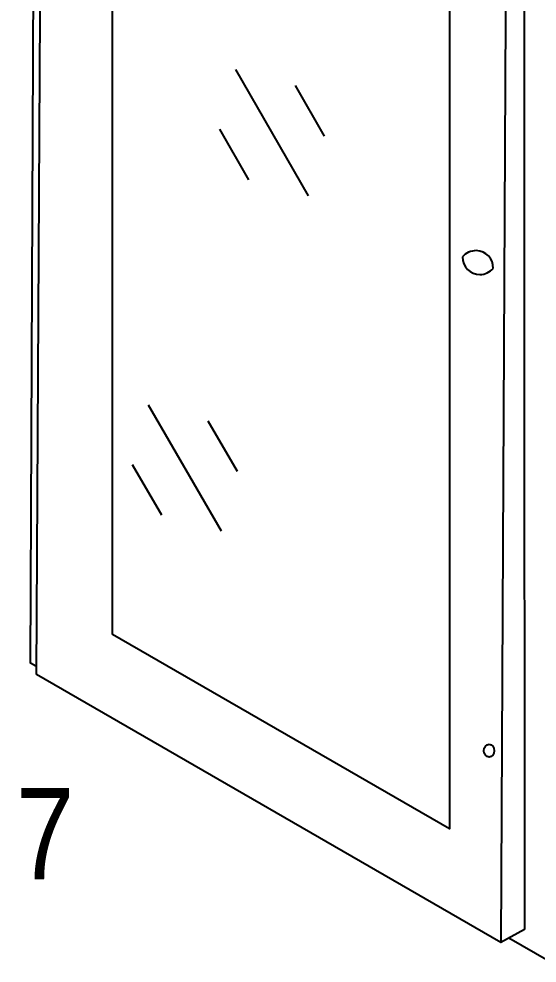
# Model space of a CAD drawing. Header units: inches. Extents: x -20.7 to 75.7, y -15.1 to 19.1.
# Drawn here: x -6.736 to -4.96, y 4.842 to 8.081 of the extents above; entities that cross this region are included whole.
import ezdxf

# ---------------------------------------------------------------- set-up
doc = ezdxf.new("R2010")
doc.units = ezdxf.units.IN
doc.header["$MEASUREMENT"] = 0
for name, color, linetype, lineweight in [('.ATI-DETAIL', 7, 'Continuous', 0), ('.ATI-TEXT', 7, 'Continuous', 0), ('G-ANNO-TTLB', 7, 'Continuous', 0), ('TYVEK', 7, 'Continuous', 0)]:
    doc.layers.add(name, color=color, linetype=linetype, lineweight=lineweight)

# ---------------------------------------------------------------- blocks, each defined once
blk = doc.blocks.new('Block_153')
at = {"layer": 'TYVEK', "color": 4, "lineweight": 25, "true_color": 0x00ffff}
for points in [[(-6.0978, 5.1978)], [(-3.8219, 3.8976)]]:
    blk.add_lwpolyline(points, dxfattribs=at)
blk = doc.blocks.new('Block_161')
at = {"layer": 'TYVEK', "color": 18, "lineweight": 25, "true_color": 0x000000}
for points in [[(-6.126, 7.1261)], [(-4.7971, 6.3568)]]:
    blk.add_lwpolyline(points, dxfattribs=at)
blk = doc.blocks.new('Block_505')
at = {"layer": '.ATI-DETAIL', "color": 93, "lineweight": 25, "true_color": 0x6bbe46}
blk.add_line((-5.0025, 4.9577), (-5.0834, 4.913), dxfattribs=at)
for points in [[(-6.6773, 5.8603), (-6.6962, 5.8712), (-6.6749, 10.5475), (-4.9217, 9.5763), (-4.9193, 4.8492), (-5.0563, 4.928)], [(-6.5941, 10.4011), (-5.0048, 9.4818), (-5.0025, 4.9577)]]:
    blk.add_lwpolyline(points, dxfattribs=at)
blk.add_lwpolyline([(-6.6749, 5.8319), (-6.6502, 10.3722), (-5.061, 9.4528), (-5.0834, 4.913)], close=True, dxfattribs=at)
blk = doc.blocks.new('Block_504')
at = {"layer": '.ATI-DETAIL', "color": 93, "lineweight": 25, "true_color": 0x6bbe46}
blk.add_lwpolyline([(-6.4151, 5.9698), (-6.4151, 9.9826), (-5.2596, 9.3154), (-5.2596, 5.3026)], close=True, dxfattribs=at)
for points in [[(-5.1097, 7.2253), (-5.109, 7.2582), (-5.1351, 7.2854), (-5.1679, 7.2861), (-5.1862, 7.2864), (-5.2036, 7.2784), (-5.2152, 7.2644)], [(-5.2152, 7.2644), (-5.2152, 7.2312), (-5.1883, 7.2044), (-5.1552, 7.2044), (-5.1377, 7.2044), (-5.1211, 7.212), (-5.1097, 7.2253)]]:
    blk.add_open_spline(points, degree=3, knots=[0, 0, 0, 0, 1, 1, 1, 2, 2, 2, 2], dxfattribs=at)
at = {"layer": '.ATI-DETAIL'}
blk.add_blockref('Block_505', (0, 0), dxfattribs=at)
blk = doc.blocks.new('Block_503')
at = {"layer": '.ATI-DETAIL', "color": 251, "lineweight": 25, "true_color": 0x5c5c5c}
for p, q in [((-5.7427, 7.4746), (-5.9924, 7.9071)), ((-5.6878, 7.6793), (-5.7877, 7.8523)), ((-5.9474, 7.5294), (-6.0473, 7.7024)), ((-6.0415, 6.3237), (-6.2913, 6.7563)), ((-5.9867, 6.5284), (-6.0866, 6.7015)), ((-6.2462, 6.3786), (-6.3461, 6.5516))]:
    blk.add_line(p, q, dxfattribs=at)
at = {"layer": '.ATI-DETAIL'}
blk.add_blockref('Block_504', (0, 0), dxfattribs=at)

msp = doc.modelspace()

# ---------------------------------------------------------------- hatches: boundary and pattern name
at = {"layer": 'G-ANNO-TTLB', "true_color": 0xb9529f, "transparency": 33554687}
h = msp.add_hatch(color=233, dxfattribs=at)
edge = h.paths.add_edge_path()
edge.add_spline(control_points=[(20.0342, -15.1346), (20.0342, -15.1346), (-20.6658, -15.1346), (-20.6658, -15.1346), (-20.6658, -15.1346), (-20.6658, 19.0008), (-20.6658, 19.0008), (-20.6658, 19.0008), (20.0342, 19.0008), (20.0342, 19.0008), (20.0342, 19.0008), (20.0342, -15.1346), (20.0342, -15.1346)], knot_values=[0, 0, 0, 0, 1, 1, 1, 2, 2, 2, 3, 3, 3, 4, 4, 4, 4], degree=3, periodic=0)
edge = h.paths.add_edge_path()
edge.add_spline(control_points=[(-20.5408, 18.8757), (-20.5408, 18.8757), (-20.5408, -15.0095), (-20.5408, -15.0095), (-20.5408, -15.0095), (19.9092, -15.0095), (19.9092, -15.0095), (19.9092, -15.0095), (19.9092, 18.8757), (19.9092, 18.8757), (19.9092, 18.8757), (-20.5408, 18.8757), (-20.5408, 18.8757)], knot_values=[0, 0, 0, 0, 1, 1, 1, 2, 2, 2, 3, 3, 3, 4, 4, 4, 4], degree=3, periodic=0)
edge.add_line((-20.5408, 18.8757), (-20.5408, 18.8757))

# ---------------------------------------------------------------- linework, layer by layer
at = {"layer": 'G-ANNO-TTLB'}
for points in [[(20.0342, -15.1346), (20.0342, -15.1346), (-20.6658, -15.1346), (-20.6658, -15.1346), (-20.6658, -15.1346), (-20.6658, 19.0008), (-20.6658, 19.0008), (-20.6658, 19.0008), (20.0342, 19.0008), (20.0342, 19.0008), (20.0342, 19.0008), (20.0342, -15.1346), (20.0342, -15.1346)], [(-20.5408, 18.8757), (-20.5408, 18.8757), (-20.5408, -15.0095), (-20.5408, -15.0095), (-20.5408, -15.0095), (19.9092, -15.0095), (19.9092, -15.0095), (19.9092, -15.0095), (19.9092, 18.8757), (19.9092, 18.8757), (19.9092, 18.8757), (-20.5408, 18.8757), (-20.5408, 18.8757)]]:
    msp.add_open_spline(points, degree=3, knots=[0, 0, 0, 0, 1, 1, 1, 2, 2, 2, 3, 3, 3, 4, 4, 4, 4], dxfattribs=at)
at = {"layer": 'TYVEK', "color": 18, "lineweight": 25, "true_color": 0x000000}
for points in [[(-5.137, 6.6317)], [(-5.1339, 6.6317)], [(-5.1339, 6.6316)]]:
    msp.add_lwpolyline(points, dxfattribs=at)
at = {"layer": 'TYVEK', "color": 18, "lineweight": 18, "true_color": 0x000000}
msp.add_lwpolyline([(-5.1195, 6.5441)], dxfattribs=at)
at = {"layer": 'TYVEK', "color": 4, "lineweight": 25, "true_color": 0x00ffff}
msp.add_lwpolyline([(-5.1303, 6.535)], dxfattribs=at)
at = {"layer": 'TYVEK', "color": 252, "lineweight": 25, "true_color": 0x838484}
msp.add_ellipse((-5.1241, 5.5709), major_axis=(0, 0.0221), ratio=0.812499, dxfattribs=at)

# ---------------------------------------------------------------- block references
at = {"layer": '.ATI-DETAIL'}
msp.add_blockref('Block_503', (0, 0), dxfattribs=at)
at = {"layer": 'TYVEK'}
for name in ['Block_161', 'Block_153']:
    msp.add_blockref(name, (0, 0), dxfattribs=at)

# ---------------------------------------------------------------- texts
at = {"layer": '.ATI-TEXT', "insert": (-7.7802, 5.1254), "char_height": 0.2, "attachment_point": 7}
msp.add_mtext('\\C18;\\c0;\\FArial Narrow|b0|i0|c1;\\H0.312594;\\W1.000000;STEP 7', dxfattribs=at)

doc.saveas('drawing.dxf')
